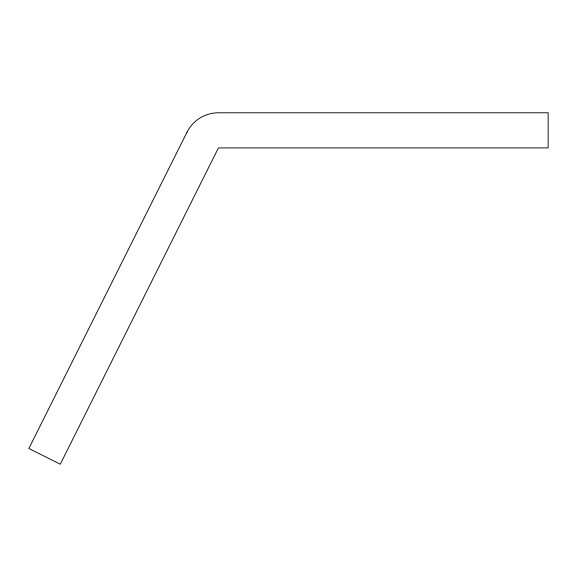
<?xml version="1.0" encoding="UTF-8"?>
<svg xmlns="http://www.w3.org/2000/svg" width="577" height="577" viewBox="0 0 577 577"><rect width="100%" height="100%" fill="white"/><g stroke="black" fill="none" stroke-linecap="round" stroke-linejoin="round"><path stroke-width="0.87" d="M186.998 132.205L28.85 448.502L60.282 464.218L218.431 147.921L548.15 147.921L548.15 112.782L218.431 112.782A35.147 35.147 0 0 0 186.998 132.205"/></g></svg>
